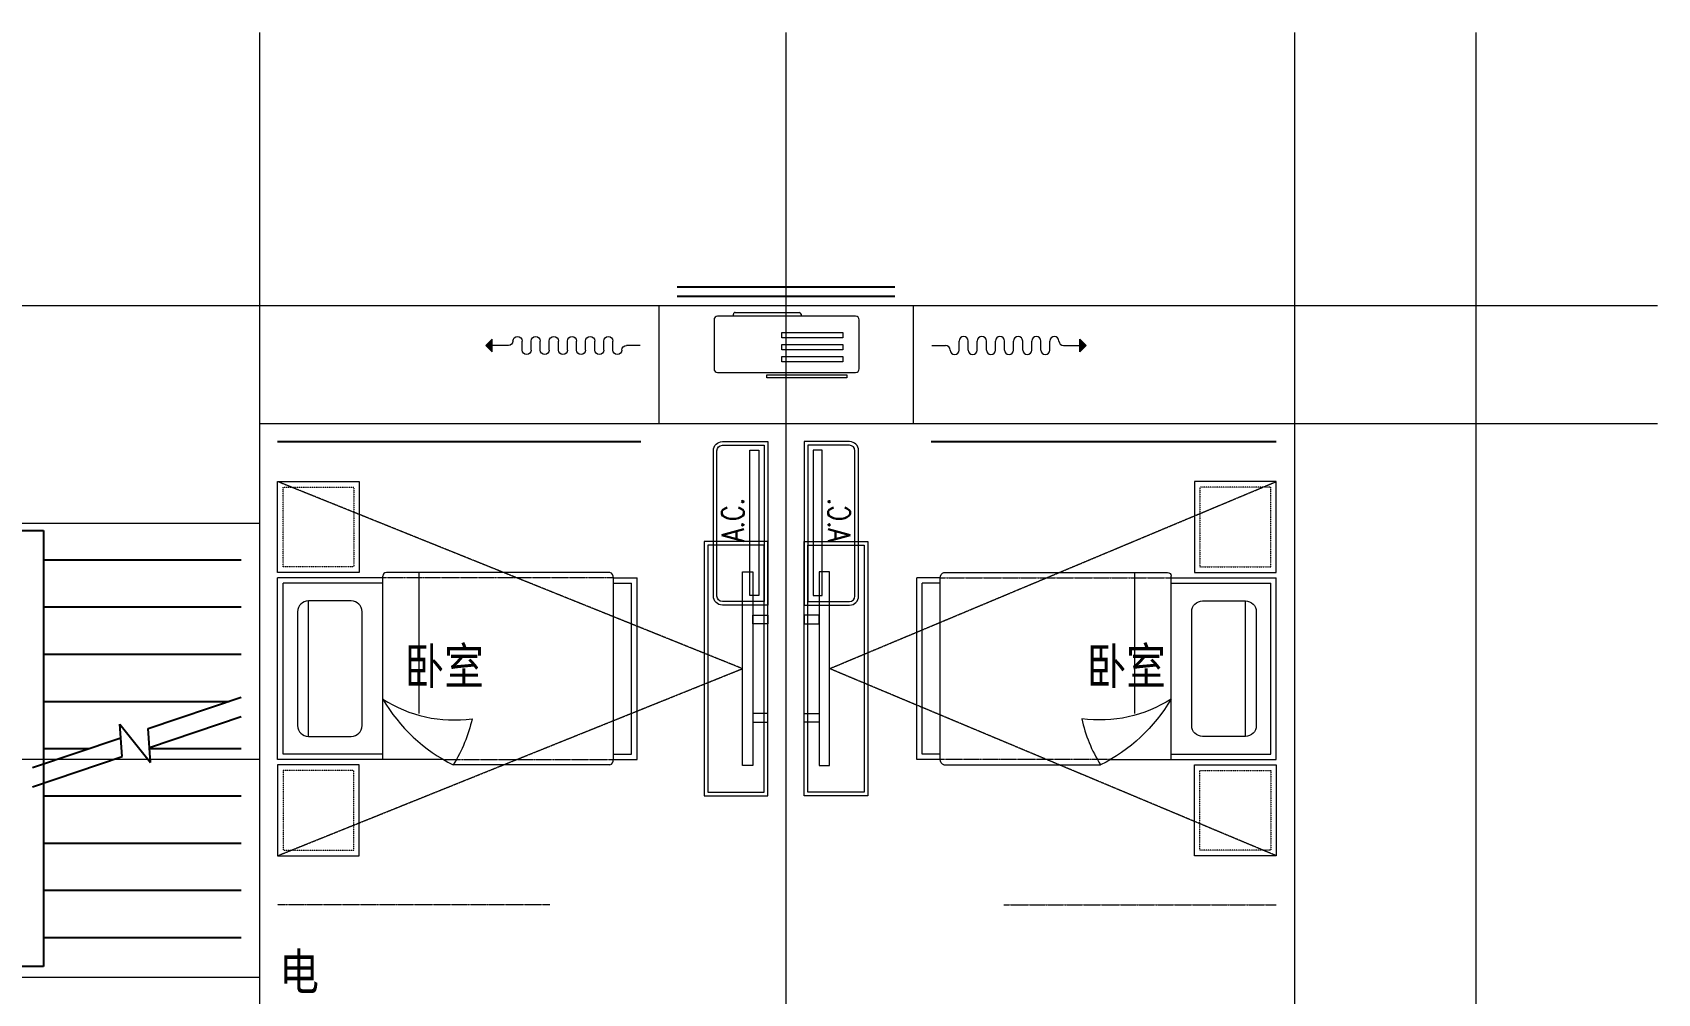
# Model space of a CAD drawing. Extents: x 5432254 to 5695744, y -448727 to -401527.
# Drawn here: x 5498500 to 5507450, y -425980 to -420688 of the extents above; entities that cross this region are included whole.
import ezdxf
from ezdxf.enums import TextEntityAlignment as Align

# ---------------------------------------------------------------- set-up
doc = ezdxf.new("R2010")
doc.units = 0
doc.linetypes.add('DASH', pattern=[0.35, 0.25, -0.1])
doc.linetypes.add('DOTE', pattern=[2.4200000000000004, 2, -0.2, 0.02, -0.2])
for name, color, linetype, lineweight in [('DOTE', 251, 'DOTE', 0), ('SIGNT', 252, 'DOTE', 0), ('家具', 33, 'CONTINUOUS', 9), ('看线', 27, 'CONTINUOUS', 0), ('移动家具', 41, 'CONTINUOUS', 20)]:
    doc.layers.add(name, color=color, linetype=linetype, lineweight=lineweight)
for name, color, linetype in [('PUB_TEXT', 7, 'CONTINUOUS'), ('RAIL', 163, 'CONTINUOUS'), ('STAIR', 3, 'CONTINUOUS'), ('WINDOW', 4, 'CONTINUOUS')]:
    doc.layers.add(name, color=color, linetype=linetype)
doc.styles.add('HZ', font='rs.shx', dxfattribs={"width": 0.8, "bigfont": 'hztxt.shx'})
doc.styles.add('黑体', font='SIMHEI.TTF', dxfattribs={"height": 10})

# ---------------------------------------------------------------- blocks, each defined once
blk = doc.blocks.new('A$C18784298')
at = {"layer": '移动家具', "color": 251, "ltscale": 40}
for points in [[(2.53705438808538e-05, 1066.265286060749), (58.12715127928095, 1066.265286060749), (58.12715127928095, -4.448031540960073e-05), (2.53705438808538e-05, -4.448031540960073e-05)], [(58.12715127928095, 827.5049274747726), (139.9921495734961, 827.5049274747726), (139.9921495734961, 779.5871684333542), (58.12715127928095, 779.5871684333542)], [(58.12715127928095, 238.7603141057771), (139.9921495734961, 238.7603141057771), (139.9921495734961, 286.6780731471954), (58.12715127928095, 286.6780731471954)]]:
    blk.add_lwpolyline(points, close=True, dxfattribs=at)
blk = doc.blocks.new('ytjhgkj')
at = {"layer": '移动家具', "ltscale": 0.5}
blk.add_lwpolyline([(34949.42200023276, 26115.78217387347), (34599.42200023276, 26115.78217387347), (34599.42200023276, 27515.78217387347), (34949.42200023276, 27515.78217387347)], close=True, dxfattribs=at)
at = {"layer": '移动家具', "color": 251, "ltscale": 40}
blk.add_lwpolyline([(34929.42200023276, 26135.78217387347), (34619.42200023276, 26135.78217387347), (34619.42200023276, 27495.78217387347), (34929.42200023276, 27495.78217387347)], close=True, dxfattribs=at)
at = {"layer": '移动家具', "color": 251, "xscale": -1}
blk.add_blockref('A$C18784298', (34739.41417311682, 26282.64948776756), dxfattribs=at)
blk = doc.blocks.new('bed3')
at = {"layer": '移动家具'}
for p, q in [((1210594.120669827, -496224.3818299224), (1210594.120669827, -495312.0703544982)), ((1210594.120669827, -495312.0703544982), (1211594.120669827, -495312.070354498)), ((1210624.120669827, -495342.0703544982), (1211564.120669827, -495342.070354498)), ((1210624.120669827, -495891.1655458483), (1210624.120669827, -495342.0703544982)), ((1211564.120669827, -495891.1655458481), (1211564.120669827, -495342.070354498)), ((1211594.120669827, -495891.1655458481), (1211594.120669827, -495312.070354498)), ((1210720.741806596, -495481.9261217003), (1211467.499533057, -495481.9261217003)), ((1210594.153878925, -495891.1655458483), (1211604.120669827, -495891.1655458481)), ((1211624.120669827, -497142.0286346778), (1211624.120669827, -495911.1655458481)), ((1210846.736605355, -496091.5439641593), (1211624.120669827, -496091.5439641591)), ((1210564.120669827, -497142.0286346778), (1210564.120669827, -496279.1308022219)), ((1210594.149699336, -497162.0283122384), (1211594.120669827, -497162.0286322164)), ((1210594.149835272, -497162.0283122385), (1210594.153878925, -497292.028634678)), ((1210624.149699351, -497162.0283196227), (1210624.152914422, -497262.028634678)), ((1211564.120669827, -497162.0286346778), (1211564.120669827, -497262.0286346778)), ((1211594.120669827, -497162.0286346778), (1211594.120669827, -497292.0286346778)), ((1210594.153878925, -497292.028634678), (1211594.120669827, -497292.0286346778)), ((1210624.152914422, -497262.028634678), (1211564.120669827, -497262.0286346778))]:
    blk.add_line(p, q, dxfattribs=at)
at = {"layer": '移动家具', "linetype": 'DASH'}
for p, q in [((1211594.120669827, -497162.0286346778), (1211594.120669827, -495891.1655458481)), ((1210594.120669827, -496224.3818299224), (1210594.149835272, -497162.0283122385))]:
    blk.add_line(p, q, dxfattribs=at)
at = {"layer": '移动家具'}
blk.add_lwpolyline([(1210720.741806596, -495481.9261217003), (1210720.741806596, -495717.3234986473, 0.4142135623730953), (1210780.741806596, -495777.3234986473), (1211407.499533057, -495777.3234986473, 0.414213562373095), (1211467.499533057, -495717.3234986473), (1211467.499533057, -495481.9261217003, 0.414213562373095), (1211407.499533057, -495421.9261217003), (1210780.741806596, -495421.9261217003, 0.414213562373095)], format="xyb", close=True, dxfattribs=at)
blk.add_lwpolyline([(1210926.765818958, -495891.1655458483, 0.1803020398392493), (1210818.758801067, -496382.8613876884, -0.08863692969021798), (1210564.248651679, -496279.1347506649, 28871.27155084922)], format="xyb", dxfattribs=at)
for centre, radius, start, end in [((1211407.385077287, -496703.606658145), 943.9573255325126, 120.6074670331275, 153.2773087012542), ((1211604.120669827, -495911.1655458481), 20, 0, 90), ((1210592.909249238, -497131.3470503316), 30.70632750165869, 200.3566406199484, 272.3152198993276), ((1211595.357698844, -497131.3841744313), 30.66941528179127, 267.6883884876952, 339.6917400573413)]:
    blk.add_arc(centre, radius, start, end, dxfattribs=at)
blk = doc.blocks.new('dgfgf')
at = {"layer": '移动家具'}
blk.add_lwpolyline([(7597.416674697248, -62676.15392832962), (7147.416674697248, -62676.15392832962), (7147.416674697248, -63176.15392832962), (7597.416674697248, -63176.15392832962), (7597.416674697248, -62676.15392832962), (7517.416674697248, -62676.15392832962)], dxfattribs=at)
at = {"layer": '移动家具', "color": 251, "linetype": 'DASH', "ltscale": 0.2}
blk.add_lwpolyline([(7567.416674697248, -62706.15392832962), (7177.416674697248, -62706.15392832962), (7177.416674697248, -63146.15392832962), (7567.416674697248, -63146.15392832962)], close=True, dxfattribs=at)
blk = doc.blocks.new('A$C50400A6F')
at = {"layer": '家具'}
blk.add_hatch(color=256, dxfattribs=at).paths.add_polyline_path([(814.6446048791113, 14.64463077617984), (814.6446048791113, 85.35530889483925), (849.999943938441, 49.99996983550955)])
for p, q in [((-5.606155900750309e-05, 49.99996983550955), (74.99994393844099, 49.99996983550955)), ((99.99994393844099, 24.99996983550955), (99.99994393844099, 24.99996983550955)), ((149.999943938441, 24.99996983550955), (149.999943938441, 74.99996983550955)), ((199.999943938441, 24.99996983550955), (199.999943938441, 74.99996983550955)), ((249.999943938441, 24.99996983550955), (249.999943938441, 74.99996983550955)), ((299.999943938441, 24.99996983550955), (299.999943938441, 74.99996983550955)), ((349.999943938441, 24.99996983550955), (349.999943938441, 74.99996983550955)), ((399.999943938441, 24.99996983550955), (399.999943938441, 74.99996983550955)), ((449.999943938441, 24.99996983550955), (449.999943938441, 74.99996983550955)), ((499.999943938441, 24.99996983550955), (499.999943938441, 74.99996983550955)), ((549.999943938441, 24.99996983550955), (549.999943938441, 74.99996983550955)), ((599.999943938441, 24.99996983550955), (599.999943938441, 74.99996983550955)), ((649.999943938441, 24.99996983550955), (649.999943938441, 74.99996983550955)), ((699.999943938441, 74.99996983550955), (699.999943938441, 74.99996983550955)), ((724.999943938441, 49.99996983550955), (814.644604879104, 49.99996983550955)), ((849.999943938441, 49.99996983550955), (814.6446048791113, 85.35530889483925)), ((814.6446048791113, 14.64463077617984), (814.644604879104, 85.35530889484653)), ((849.999943938441, 49.99996983550955), (814.6446048791113, 14.64463077617984))]:
    blk.add_line(p, q, dxfattribs=at)
for centre, start, end in [((174.999943938441, 74.99996983550955), 0, 180), ((274.999943938441, 74.99996983550955), 0, 180), ((374.999943938441, 74.99996983550955), 0, 180), ((474.999943938441, 74.99996983550955), 0, 180), ((574.999943938441, 74.99996983550955), 0, 180), ((674.999943938441, 74.99996983550955), 0, 180), ((74.99994393844099, 24.99996983550955), 0, 90), ((124.999943938441, 24.99996983550955), 180, 0), ((224.999943938441, 24.99996983550955), 180, 0), ((324.999943938441, 24.99996983550955), 180, 0), ((424.999943938441, 24.99996983550955), 180, 0), ((524.999943938441, 24.99996983550955), 180, 0), ((624.999943938441, 24.99996983550955), 180, 0), ((724.999943938441, 74.99996983550955), 180, 270)]:
    blk.add_arc(centre, 25, start, end, dxfattribs=at)
blk = doc.blocks.new('A$C4EB5717C')
at = {"layer": '家具', "color": 8}
for p, q in [((520.3117667576298, 110.0002054055221), (520.3117667576298, 120.0002054055803)), ((883.1474350141361, 100.0002054054639), (530.3117667576298, 100.0002054055221)), ((893.1474350141361, 120.0002054055221), (893.1474350141361, 110.0002054054639))]:
    blk.add_line(p, q, dxfattribs=at)
for points in [[(269.2124938257039, 459.1095238242997), (709.030639189994, 459.1095238242997), (709.030639189994, 443.9954681674717), (269.2124938257039, 443.9954681674717)], [(290.3771249873098, 371.5336505089654), (625.9059255968314, 371.5336505089654), (625.9059255968314, 342.5620511712041), (290.3771249873098, 342.5620511712041)], [(290.3771249873098, 305.7317620350514), (625.9059255968314, 305.7317620350514), (625.9059255968314, 276.7601626972901), (290.3771249873098, 276.7601626972901)], [(290.3771249873098, 239.9298735611374), (625.9059255968314, 239.9298735611374), (625.9059255968314, 210.9582742233761), (290.3771249873098, 210.9582742233761)]]:
    blk.add_lwpolyline(points, close=True, dxfattribs=at)
at = {"layer": '家具'}
blk.add_lwpolyline([(220.000500085258, 120.0002054057649), (980.0005000853247, 120.0002054055122, 0.414213562373517), (1000.000500085331, 140.0002054055343), (1000.000500085032, 410.0002054054835, 0.414213562372746), (980.0005000850335, 430.0002054054614), (220.0005000855657, 430.0002054055245, 0.4142135623727947), (200.0005000855641, 410.0002054055467), (200.0005000852647, 140.0002054057871, 0.4142135623733224)], format="xyb", close=True, dxfattribs=at)
at = {"layer": '家具', "color": 8}
for centre, start, end in [((530.3117667576298, 110.0002054055221), 180, 270), ((883.1474350141361, 110.0002054054639), 270, 0)]:
    blk.add_arc(centre, 10, start, end, dxfattribs=at)
blk = doc.blocks.new('A$C2D724C6D')
at = {"layer": '移动家具', "ltscale": 0.5}
blk.add_lwpolyline([(49.99992823439243, 299.9999716153361), (849.9999282343852, 299.9999716153361, -0.414213562373095), (899.9999282343852, 249.9999716153361), (899.9999282343924, -2.838466389221139e-05), (-7.176560757216066e-05, -2.838466389221139e-05), (-7.176560757216066e-05, 249.9999716153361, -0.414213562373095)], format="xyb", close=True, dxfattribs=at)
at = {"layer": '移动家具', "color": 251, "ltscale": 40}
blk.add_lwpolyline([(49.99992823439243, 279.9999716153361), (849.9999282343852, 279.9999716153361, -0.4142135623730951), (879.9999282343852, 249.9999716153361), (879.9999282343924, 19.99997161533611), (19.99992823439243, 19.99997161533611), (19.99992823439243, 249.9999716153361, -0.4142135623730951)], format="xyb", close=True, dxfattribs=at)
blk.add_lwpolyline([(52.93805321354012, 49.91357118105589), (52.93805321354012, 99.91357118105589), (852.9380532135401, 99.91357118105589), (852.9380532135401, 49.91357118105589)], close=True, dxfattribs=at)
at = {"layer": '移动家具', "color": 251, "ltscale": 40, "style": 'HZ', "width": 0.8}
blk.add_text('A.C.', height=120, rotation=6.403302346886927e-06, dxfattribs=at).set_placement((347.6398743229729, 132.7092034386351))

msp = doc.modelspace()

# ---------------------------------------------------------------- linework, layer by layer
at = {"layer": 'DOTE', "ltscale": 0.5}
for p, q in [((5499750.013243801, -420687.9297058368), (5499750.013243801, -427690.8886540125)), ((5502650.013243801, -420687.9297058368), (5502650.013243801, -426190.8886540125)), ((5505450.013243801, -420687.9297058368), (5505450.013243801, -428090.8886540125)), ((5506450.013243801, -420687.9297058366), (5506450.013243801, -436290.8886540125)), ((5497150.013243802, -422190.8886540124), (5507450.013243801, -422190.8886540126)), ((5501950.013243801, -422190.8886540126), (5501950.013243801, -422840.8886540124)), ((5503350.013243801, -422190.8886540126), (5503350.013243801, -422840.8886540125)), ((5499750.013243801, -422840.8886540123), (5507450.013243801, -422840.8886540128)), ((5499750.013243801, -423390.8886540125), (5497150.013243801, -423390.8886540125)), ((5499750.013243801, -424690.8886540125), (5497150.013243801, -424690.8886540125)), ((5499750.013243801, -425890.8886540125), (5497150.013243801, -425890.8886540125))]:
    msp.add_line(p, q, dxfattribs=at)
at = {"layer": 'RAIL'}
for p, q in [((5503250.013243802, -422090.8886540133), (5502050.013243801, -422090.8886540133)), ((5503250.013243802, -422140.8886540133), (5502050.013243801, -422140.8886540133))]:
    msp.add_line(p, q, dxfattribs=at)
at = {"layer": 'SIGNT', "ltscale": 0.5}
for p, q in [((5502410.021096277, -424190.888654038), (5499850.019670015, -423160.8984247292)), ((5502890.005391316, -424190.8886540396), (5505350.013243799, -423160.8984248773)), ((5499850.019664428, -425220.9119625068), (5502410.021096277, -424190.888654038)), ((5505350.006823156, -425220.9119625255), (5502890.005391316, -424190.8886540396))]:
    msp.add_line(p, q, dxfattribs=at)
at = {"layer": 'STAIR'}
for p, q in [((5498340.013243387, -423430.8886535665), (5498560.013243387, -423430.8886535679)), ((5498560.013243387, -423430.8886535679), (5498560.013243373, -425830.8886543309)), ((5498560.013244206, -423590.8886540105), (5499650.013244219, -423590.8886539838)), ((5498560.013244207, -423850.8886539618), (5499650.013244221, -423850.8886539838)), ((5498560.013244209, -424110.8886540678), (5499650.013244223, -424110.8886539838)), ((5498560.013244211, -424370.8886539617), (5499583.84341533, -424370.8886539748)), ((5499137.97705242, -424521.0537372572), (5499650.013244195, -424348.6030574681)), ((5498993.136933476, -424675.3542092648), (5498981.892063357, -424497.2774357938)), ((5498981.892063357, -424497.2774357938), (5499149.747031916, -424707.4463015362)), ((5499144.501432314, -424624.3755653024), (5499650.013244196, -424454.1222570602)), ((5498500.013244198, -424735.9160733928), (5498986.612553582, -424572.0323812129)), ((5499149.747031916, -424707.4463015362), (5499137.97705242, -424521.0537372572)), ((5498500.013244198, -424841.4352730361), (5498993.136933476, -424675.3542092648)), ((5498560.013244213, -424630.8886539618), (5498811.857998897, -424630.8886539722)), ((5499144.912709783, -424630.888653979), (5499650.013244226, -424630.8886539838)), ((5498560.013244214, -424890.8886539618), (5499650.013244228, -424890.8886539838)), ((5498560.013244215, -425150.8886539617), (5499650.013244229, -425150.8886539838)), ((5498560.013244217, -425410.8886540679), (5499650.013244231, -425410.8886539838)), ((5498560.013244219, -425670.8886539617), (5499650.013244232, -425670.8886539838)), ((5498560.013243373, -425830.8886543309), (5498340.013243373, -425830.8886543295))]:
    msp.add_line(p, q, dxfattribs=at)
msp.add_lwpolyline([(5499079.298916983, -425918.7816289045, 0, 0, 0), (5499079.298916977, -425071.9774720404, 80, 0, 0), (5499079.298916975, -424771.9774720404, 0, 0, 0)], format="xyseb", dxfattribs=at)
at = {"layer": 'WINDOW'}
for p, q in [((5499850.013243801, -422940.8886540082), (5501850.013243803, -422940.8886540083)), ((5503450.013243802, -422940.888654008), (5505350.013243802, -422940.8886540082))]:
    msp.add_line(p, q, dxfattribs=at)
at = {"layer": '移动家具', "linetype": 'DASH'}
for p, q in [((5501350.013243799, -425490.8886540125), (5499850.01324379, -425490.8886540129)), ((5503850.013243801, -425490.8886540125), (5505350.013243806, -425490.8886540125))]:
    msp.add_line(p, q, dxfattribs=at)

# ---------------------------------------------------------------- block references
at = {"layer": '家具'}
for name, p, rotation in [('A$C4EB5717C', (5503253.572837668, -422129.7275880145), 180), ('A$C2D724C6D', (5502550.013215423, -423840.8885817128), 90)]:
    msp.add_blockref(name, p, dxfattribs=dict(at, rotation=rotation))
at = {"layer": '家具', "xscale": -1, "rotation": 270}
msp.add_blockref('A$C2D724C6D', (5502750.01327219, -423840.8885817109), dxfattribs=at)
at = {"layer": '家具', "extrusion": (0, 0, -1), "zscale": -1}
for p, rotation in [((-5507448.196279951, -360484.8366181602), 0.0006946982736947539), ((-5497751.830207213, -487896.9737683663), 180.0006947049438)]:
    msp.add_blockref('dgfgf', p, dxfattribs=dict(at, rotation=rotation))
at = {"layer": '家具', "extrusion": (0, 0, -1), "xscale": -1, "zscale": -1}
for p, rotation in [((-5497751.830208066, -360484.8366181281), 359.9993053017263), ((-5507448.196279951, -487896.9737683985), 179.9993052950562)]:
    msp.add_blockref('dgfgf', p, dxfattribs=dict(at, rotation=rotation))
at = {"layer": '家具', "xscale": -1}
msp.add_blockref('ytjhgkj', (5537149.435244036, -451006.6707626013), dxfattribs=at)
at = {"layer": '家具'}
msp.add_blockref('ytjhgkj', (5468150.591243377, -451006.6707623703), dxfattribs=at)
at = {"layer": '看线', "rotation": 90}
msp.add_blockref('bed3', (5004537.942889291, -1635285.025863106), dxfattribs=at)
at = {"layer": '看线', "xscale": -1, "rotation": 270}
msp.add_blockref('bed3', (6000662.083590194, -1635285.02586644), dxfattribs=at)
at = {"layer": '移动家具', "xscale": -1}
msp.add_blockref('A$C50400A6F', (5501846.433476491, -422461.7319268577), dxfattribs=at)
at = {"layer": '移动家具'}
msp.add_blockref('A$C50400A6F', (5503453.593011112, -422461.7319268569), dxfattribs=at)

# ---------------------------------------------------------------- texts
at = {"layer": 'PUB_TEXT', "style": '黑体', "width": 0.8}
for s, p in [('卧室', (5500767.423498585, -424276.4793067003)), ('卧室', (5504524.128412737, -424276.4793067128)), ('电', (5499968.436292319, -425959.744711831))]:
    msp.add_text(s, height=200, dxfattribs=at).set_placement(p, align=Align.CENTER)

doc.saveas('drawing.dxf')
